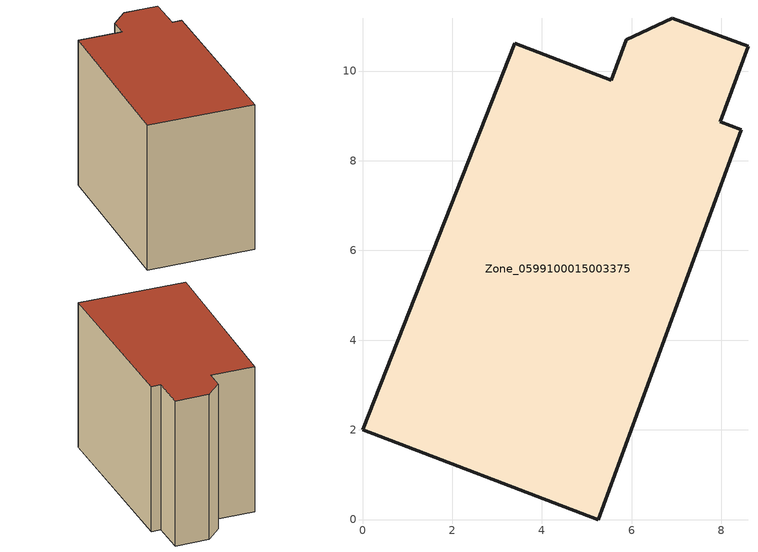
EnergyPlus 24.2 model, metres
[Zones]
Zone_0599100015003375
 floor ground (C_G): 5.26,0 0,2 3.39,10.62 5.55,9.79 5.88,10.7 6.9,11.17 8.6,10.56 7.98,8.87 8.45,8.69 z0.75
 wall outside (C_F): 7.98,8.87 8.6,10.56 6.9,11.17 5.88,10.7 5.55,9.79 3.39,10.62 0,2 5.26,0 8.45,8.69 7.98,8.87 z0.75:8.78
 roof outside (C_R): 5.26,0 8.45,8.69 7.98,8.87 8.6,10.56 6.9,11.17 5.88,10.7 5.55,9.79 3.39,10.62 0,2 z8.78
[BUILDING]
Pand.0599100015003375: North Axis=0; Terrain=City; Loads Convergence Tolerance Value=0.04; Temperature Convergence Tolerance Value=0.4; Solar Distribution=FullExterior; Maximum Number of Warmup Days=25; Minimum Number of Warmup Days=1
[Site:Location]
Rotterdam.The.Hague.AP_ZH_NLD Design_Conditions: Latitude=51.96; Longitude=4.45; Time Zone=1; Elevation=-4.5
[SITE:GROUNDTEMPERATURE:BUILDINGSURFACE]
18, 18, 18, 18, 18, 18, 18, 18, 18, 18, 18, 18
[MATERIAL] Thermal Absorptance=0.9; Solar Absorptance=0.7; Visible Absorptance=0.7
Name | Roughness | Thickness | Conductivity | Density | Specific Heat
G.TI.1965-1974 | MediumSmooth | 0.15 | 0.882353 | 540 | 1210
F.TI.1965-1974 | Rough | 0.3 | 0.697674 | 1920 | 840
R.TI.1965-1974 | MediumRough | 0.2 | 0.232558 | 1500 | 1000
[CONSTRUCTION]
C_G: G.TI.1965-1974
C_F: F.TI.1965-1974
C_R: R.TI.1965-1974
[ZONE]
Zone_0599100015003375: Type=1; Multiplier=1; Ceiling Height=Autocalculate; Volume=Autocalculate; Floor Area=autocalculate; Part of Total Floor Area=Yes
[ZONEINFILTRATION:DESIGNFLOWRATE]
Infil_Zone_0599100015003375: Zone or ZoneList or Space or SpaceList=Zone_0599100015003375; Schedule=AlwaysOn; Design Flow Rate Calculation Method=Flow/Area; Flow Rate per Floor Area=0.003; Constant Term Coefficient=1; Temperature Term Coefficient=0; Velocity Term Coefficient=0; Velocity Squared Term Coefficient=0
[HVACTEMPLATE:ZONE:IDEALLOADSAIRSYSTEM]
Zone_0599100015003375: Maximum Heating Supply Air Temperature=50; Minimum Cooling Supply Air Temperature=13; Maximum Heating Supply Air Humidity Ratio=0.0156; Minimum Cooling Supply Air Humidity Ratio=0.0077; Heating Limit=NoLimit; Cooling Limit=NoLimit; Dehumidification Control Type=ConstantSensibleHeatRatio; Cooling Sensible Heat Ratio=0.7; Dehumidification Setpoint=60; Humidification Control Type=None; Humidification Setpoint=30; Outdoor Air Method=None; Outdoor Air Flow Rate per Person=0.00944; Outdoor Air Flow Rate per Zone Floor Area=0; Outdoor Air Flow Rate per Zone=0; Demand Controlled Ventilation Type=None; Outdoor Air Economizer Type=NoEconomizer; Heat Recovery Type=None; Sensible Heat Recovery Effectiveness=0.7; Latent Heat Recovery Effectiveness=0.65
[ZONECONTROL:THERMOSTAT]
ThermostatControl_Zone_0599100015003375: Zone or ZoneList=Zone_0599100015003375; Control Type Schedule=DualSetpointControlType; Control 1=Thermostat_Zone_0599100015003375; Temperature Difference Between Cutout And Setpoint=0
[THERMOSTATSETPOINT:DUALSETPOINT]
Thermostat_Zone_0599100015003375: Heating Setpoint Temperature Schedule=HeatingSetpoint_Zone_0599100015003375; Cooling Setpoint Temperature Schedule=CoolingSetpoint_Zone_0599100015003375
[SCHEDULE:COMPACT]
HeatingSetpoint_Zone_0599100015003375: Through: 12/31, For: AllDays, Until: 24:00, 21
CoolingSetpoint_Zone_0599100015003375: Through: 12/31, For: AllDays, Until: 24:00, 24
DualSetpointControlType: Through: 12/31, For: AllDays, Until: 24:00, 4
AlwaysOn: Through: 12/31, For: AllDays, Until: 24:00, 1
